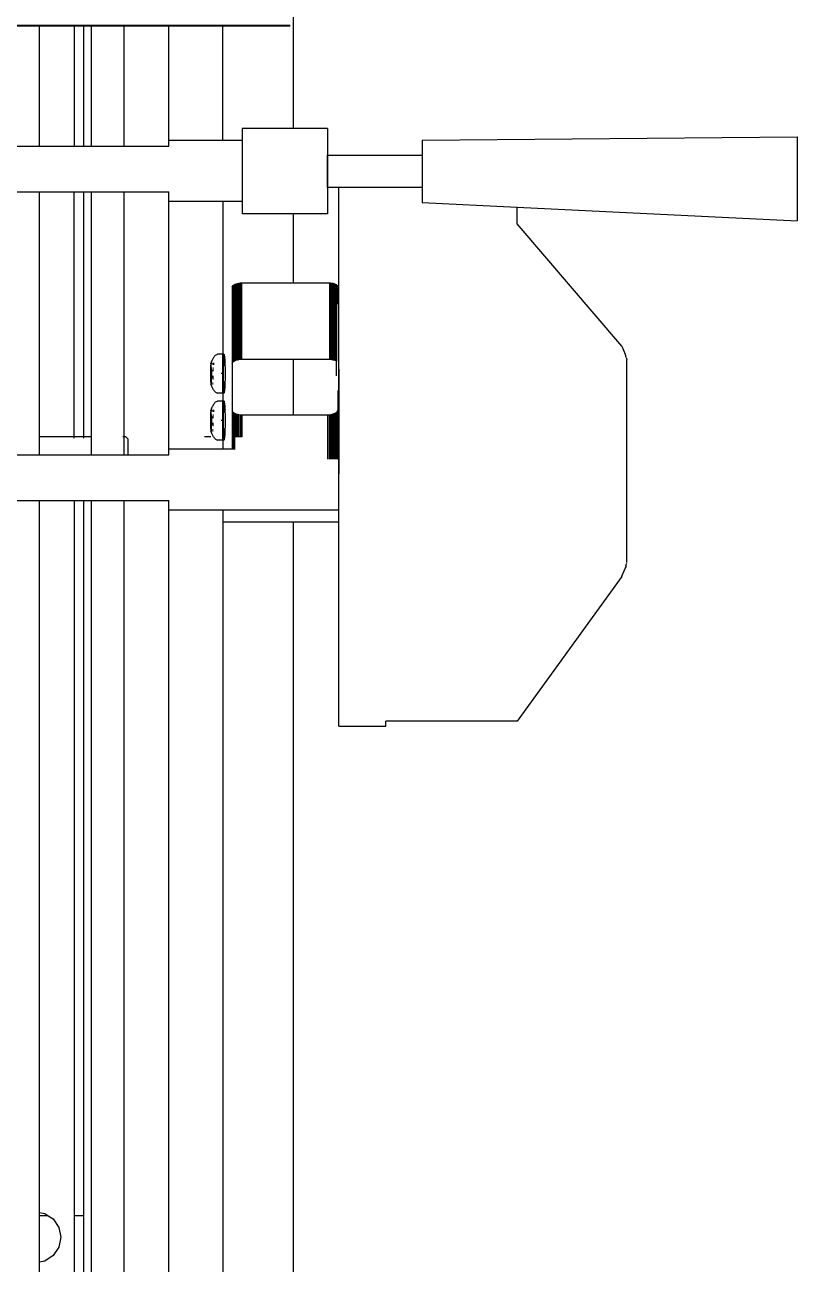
# Model space of a CAD drawing. Header units: millimetres. Extents: x 232 to 1180, y 355 to 899.
# Drawn here: x 1045 to 1180.3, y 478.3 to 695.4 of the extents above; entities that cross this region are included whole.
import ezdxf

# ---------------------------------------------------------------- set-up
doc = ezdxf.new("R2010")
doc.units = ezdxf.units.MM
doc.header["$MEASUREMENT"] = 0
doc.layers.add('Edges', color=7, linetype='Continuous')

# ---------------------------------------------------------------- blocks, each defined once
blk = doc.blocks.new('Ruby Burner grill pl')
at = {"layer": 'Edges'}
for p, q in [((16.266, 3.986), (16.266, 15.582)), ((13.845, 4.967), (13.53, 4.967)), ((13.845, 4.962), (13.845, 4.967)), ((14.176, 4.967), (13.845, 4.967)), ((14.176, 4.962), (14.176, 4.967)), ((14.266, 4.967), (14.176, 4.967)), ((14.266, 4.962), (14.266, 4.967)), ((14.337, 4.967), (14.266, 4.967)), ((14.337, 4.967), (14.337, 4.962)), ((14.652, 4.967), (14.337, 4.967)), ((14.652, 4.962), (14.652, 4.967)), ((15.078, 4.967), (14.652, 4.967)), ((15.078, 4.962), (15.078, 4.967)), ((15.594, 4.967), (15.078, 4.967)), ((15.594, 4.967), (15.594, 4.962)), ((15.736, 4.966), (15.594, 4.967)), ((16.236, 4.967), (15.736, 4.966)), ((13.845, 4.962), (13.53, 4.962)), ((13.845, 3.818), (13.845, 4.962)), ((14.176, 4.962), (13.845, 4.962)), ((14.266, 4.962), (14.176, 4.962)), ((14.176, 4.962), (14.176, 3.818)), ((14.266, 3.818), (14.266, 4.962)), ((14.337, 4.962), (14.266, 4.962)), ((14.337, 4.962), (14.337, 3.818)), ((14.652, 4.962), (14.337, 4.962)), ((14.652, 3.818), (14.652, 4.962)), ((15.078, 4.962), (14.652, 4.962)), ((15.078, 3.818), (15.078, 4.962)), ((15.594, 4.962), (15.078, 4.962)), ((16.236, 4.962), (15.594, 4.962)), ((15.594, 3.87), (15.594, 4.962)), ((16.266, 3.986), (15.776, 3.986)), ((15.776, 3.986), (15.776, 3.173)), ((16.59, 3.986), (16.266, 3.986)), ((16.59, 3.986), (16.59, 3.173)), ((17.495, 3.875), (21.07, 3.905)), ((21.07, 3.905), (21.07, 3.105)), ((-24.577, 3.818), (15.078, 3.818)), ((15.594, 3.87), (15.078, 3.87)), ((15.776, 3.87), (15.594, 3.87)), ((17.495, 3.875), (17.495, 3.279)), ((-24.577, 3.38), (15.078, 3.38)), ((13.845, 1.046), (13.845, 3.38)), ((14.176, 1.046), (14.176, 3.38)), ((14.266, 1.046), (14.266, 3.38)), ((14.337, 3.38), (14.337, 1.046)), ((14.652, 1.046), (14.652, 3.38)), ((15.078, 0.875), (15.078, 3.38)), ((16.698, 0.48), (16.698, 3.423)), ((15.594, 3.289), (15.078, 3.289)), ((15.594, 3.289), (15.593, 1.834)), ((15.776, 3.289), (15.594, 3.289)), ((17.495, 3.279), (18.398, 3.235)), ((18.398, 3.077), (18.398, 3.235)), ((18.398, 3.235), (21.07, 3.105)), ((16.266, 3.173), (15.776, 3.173)), ((16.266, 2.514), (16.266, 3.173)), ((16.59, 3.173), (16.266, 3.173)), ((19.398, 1.909), (18.398, 3.077)), ((18.398, 3.077), (18.398, 3.076)), ((15.685, 2.482), (15.689, 2.487)), ((15.689, 2.487), (15.695, 2.492)), ((15.689, 2.487), (15.689, 1.76)), ((15.695, 2.492), (15.703, 2.497)), ((15.695, 2.492), (15.695, 1.765)), ((15.703, 2.497), (15.712, 2.501)), ((15.703, 2.497), (15.703, 1.77)), ((15.712, 2.501), (15.722, 2.505)), ((15.712, 2.501), (15.712, 1.774)), ((15.722, 2.505), (15.734, 2.508)), ((15.722, 2.505), (15.722, 1.778)), ((15.734, 2.508), (15.746, 2.511)), ((15.734, 2.508), (15.734, 1.781)), ((15.746, 2.511), (15.759, 2.513)), ((15.746, 2.511), (15.746, 1.783)), ((15.759, 2.513), (15.772, 2.514)), ((15.759, 2.513), (15.759, 1.785)), ((15.772, 2.514), (15.772, 1.786)), ((15.772, 2.514), (15.786, 2.514)), ((15.786, 2.514), (16.266, 2.514)), ((16.266, 2.514), (16.597, 2.514)), ((16.597, 2.514), (16.609, 2.514)), ((16.609, 2.514), (16.609, 1.786)), ((16.609, 2.514), (16.62, 2.513)), ((16.62, 2.513), (16.62, 1.785)), ((16.62, 2.513), (16.632, 2.511)), ((16.632, 2.511), (16.632, 1.784)), ((16.632, 2.511), (16.642, 2.509)), ((16.642, 2.509), (16.642, 1.781)), ((16.642, 2.509), (16.652, 2.506)), ((16.652, 2.506), (16.661, 2.503)), ((16.652, 2.506), (16.652, 1.779)), ((16.661, 2.503), (16.661, 1.775)), ((16.661, 2.503), (16.669, 2.499)), ((16.669, 2.499), (16.669, 1.772)), ((16.669, 2.499), (16.676, 2.495)), ((16.676, 2.495), (16.677, 2.5)), ((16.676, 2.495), (16.676, 1.768)), ((16.676, 2.495), (16.679, 2.492)), ((16.682, 2.489), (16.685, 2.486)), ((16.685, 2.486), (16.687, 2.481)), ((16.685, 2.486), (16.685, 2.377)), ((15.682, 2.476), (15.681, 2.47)), ((15.681, 2.47), (15.682, 1.749)), ((15.682, 2.476), (15.685, 2.482)), ((15.685, 2.482), (15.685, 1.754)), ((16.687, 2.481), (16.688, 2.476)), ((16.688, 2.476), (16.687, 2.33)), ((16.687, 2.33), (16.688, 2.311)), ((19.398, 1.909), (19.43, 1.832)), ((15.492, 1.777), (15.489, 1.771)), ((15.495, 1.783), (15.492, 1.777)), ((15.498, 1.79), (15.495, 1.783)), ((15.502, 1.796), (15.498, 1.79)), ((15.505, 1.802), (15.502, 1.796)), ((15.509, 1.808), (15.505, 1.802)), ((15.513, 1.814), (15.509, 1.808)), ((15.517, 1.819), (15.513, 1.814)), ((15.522, 1.825), (15.517, 1.819)), ((15.522, 1.825), (15.541, 1.835)), ((15.589, 1.835), (15.541, 1.835)), ((15.593, 1.834), (15.589, 1.835)), ((15.598, 1.834), (15.593, 1.834)), ((15.593, 1.834), (15.594, 1.828)), ((15.594, 1.468), (15.594, 1.828)), ((15.603, 1.833), (15.598, 1.834)), ((15.599, 1.777), (15.598, 1.739)), ((15.602, 1.807), (15.599, 1.777)), ((15.604, 1.825), (15.602, 1.807)), ((15.607, 1.831), (15.603, 1.833)), ((15.607, 1.831), (15.604, 1.825)), ((15.61, 1.825), (15.607, 1.831)), ((15.612, 1.807), (15.61, 1.825)), ((15.615, 1.777), (15.612, 1.807)), ((15.616, 1.739), (15.615, 1.777)), ((15.703, 1.77), (15.712, 1.774)), ((15.712, 1.774), (15.722, 1.778)), ((15.722, 1.778), (15.734, 1.781)), ((15.734, 1.781), (15.746, 1.783)), ((15.746, 1.783), (15.759, 1.785)), ((15.759, 1.785), (15.772, 1.786)), ((15.772, 1.786), (16.266, 1.786)), ((16.266, 1.254), (16.266, 1.786)), ((16.266, 1.786), (16.609, 1.786)), ((16.609, 1.786), (16.62, 1.785)), ((16.62, 1.785), (16.632, 1.784)), ((16.632, 1.784), (16.642, 1.781)), ((16.642, 1.781), (16.652, 1.779)), ((16.652, 1.779), (16.661, 1.775)), ((16.661, 1.775), (16.669, 1.772)), ((19.434, 1.822), (19.43, 1.832)), ((19.434, 1.82), (19.434, 1.822)), ((19.437, 1.812), (19.434, 1.82)), ((19.44, 1.803), (19.437, 1.812)), ((19.44, 1.803), (19.445, 1.782)), ((19.445, -0.14), (19.445, 1.778)), ((15.475, 1.699), (15.474, 1.674)), ((15.474, 1.674), (15.474, 1.648)), ((15.476, 1.721), (15.475, 1.699)), ((15.477, 1.699), (15.475, 1.699)), ((15.475, 1.699), (15.477, 1.695)), ((15.477, 1.737), (15.476, 1.721)), ((15.479, 1.741), (15.477, 1.737)), ((15.478, 1.704), (15.479, 1.73)), ((15.481, 1.754), (15.479, 1.748)), ((15.479, 1.748), (15.483, 1.737)), ((15.479, 1.748), (15.487, 1.748)), ((15.479, 1.741), (15.479, 1.748)), ((15.479, 1.692), (15.483, 1.692)), ((15.483, 1.699), (15.48, 1.699)), ((15.484, 1.76), (15.481, 1.754)), ((15.483, 1.737), (15.486, 1.737)), ((15.483, 1.699), (15.483, 1.737)), ((15.488, 1.699), (15.483, 1.699)), ((15.483, 1.692), (15.483, 1.699)), ((15.483, 1.692), (15.487, 1.692)), ((15.483, 1.682), (15.483, 1.692)), ((15.483, 1.682), (15.486, 1.674)), ((15.483, 1.682), (15.487, 1.682)), ((15.484, 1.76), (15.486, 1.764)), ((15.487, 1.767), (15.486, 1.764)), ((15.486, 1.674), (15.486, 1.621)), ((15.487, 1.767), (15.489, 1.771)), ((15.49, 1.748), (15.492, 1.748)), ((15.49, 1.682), (15.493, 1.682)), ((15.493, 1.674), (15.49, 1.674)), ((15.495, 1.748), (15.502, 1.748)), ((15.495, 1.737), (15.502, 1.737)), ((15.504, 1.699), (15.497, 1.699)), ((15.497, 1.692), (15.504, 1.692)), ((15.497, 1.682), (15.504, 1.682)), ((15.504, 1.674), (15.497, 1.674)), ((15.505, 1.748), (15.509, 1.748)), ((15.505, 1.737), (15.509, 1.737)), ((15.597, 1.695), (15.596, 1.648)), ((15.598, 1.739), (15.597, 1.695)), ((15.617, 1.695), (15.616, 1.739)), ((15.618, 1.648), (15.617, 1.695)), ((15.682, 1.749), (15.681, 1.298)), ((15.682, 1.749), (15.685, 1.754)), ((15.685, 1.754), (15.689, 1.76)), ((15.689, 1.76), (15.695, 1.765)), ((15.695, 1.765), (15.703, 1.77)), ((16.669, 1.772), (16.676, 1.768)), ((16.676, 1.626), (16.676, 1.768)), ((16.698, 1.69), (16.698, 0.693)), ((15.474, 1.648), (15.474, 1.621)), ((15.474, 1.621), (15.475, 1.596)), ((15.477, 1.621), (15.474, 1.621)), ((15.475, 1.596), (15.476, 1.574)), ((15.476, 1.574), (15.477, 1.558)), ((15.477, 1.558), (15.48, 1.552)), ((15.478, 1.592), (15.478, 1.588)), ((15.486, 1.621), (15.479, 1.621)), ((15.479, 1.613), (15.486, 1.613)), ((15.482, 1.558), (15.479, 1.558)), ((15.48, 1.552), (15.479, 1.547)), ((15.481, 1.541), (15.479, 1.547)), ((15.482, 1.547), (15.48, 1.552)), ((15.484, 1.535), (15.481, 1.541)), ((15.482, 1.603), (15.486, 1.596)), ((15.482, 1.603), (15.482, 1.558)), ((15.482, 1.603), (15.486, 1.603)), ((15.482, 1.558), (15.482, 1.547)), ((15.486, 1.558), (15.482, 1.558)), ((15.487, 1.547), (15.482, 1.547)), ((15.487, 1.621), (15.486, 1.621)), ((15.486, 1.621), (15.486, 1.613)), ((15.486, 1.613), (15.487, 1.613)), ((15.486, 1.613), (15.486, 1.603)), ((15.486, 1.603), (15.487, 1.603)), ((15.486, 1.603), (15.486, 1.596)), ((15.488, 1.596), (15.486, 1.596)), ((15.493, 1.621), (15.49, 1.621)), ((15.49, 1.613), (15.493, 1.613)), ((15.502, 1.558), (15.495, 1.558)), ((15.502, 1.547), (15.495, 1.547)), ((15.504, 1.621), (15.497, 1.621)), ((15.497, 1.613), (15.504, 1.613)), ((15.497, 1.603), (15.504, 1.603)), ((15.504, 1.596), (15.497, 1.596)), ((15.582, 1.648), (15.578, 1.648)), ((15.596, 1.648), (15.597, 1.6)), ((15.597, 1.6), (15.598, 1.556)), ((15.598, 1.556), (15.599, 1.518)), ((15.615, 1.518), (15.616, 1.556)), ((15.616, 1.556), (15.617, 1.6)), ((15.617, 1.6), (15.618, 1.648)), ((15.486, 1.531), (15.484, 1.535)), ((15.487, 1.529), (15.486, 1.531)), ((15.489, 1.524), (15.487, 1.529)), ((15.492, 1.518), (15.489, 1.524)), ((15.495, 1.512), (15.492, 1.518)), ((15.498, 1.506), (15.495, 1.512)), ((15.502, 1.499), (15.498, 1.506)), ((15.505, 1.493), (15.502, 1.499)), ((15.509, 1.487), (15.505, 1.493)), ((15.513, 1.482), (15.509, 1.487)), ((15.517, 1.476), (15.513, 1.482)), ((15.522, 1.47), (15.517, 1.476)), ((15.522, 1.47), (15.541, 1.461)), ((15.589, 1.461), (15.541, 1.461)), ((15.593, 1.461), (15.589, 1.461)), ((15.594, 1.468), (15.593, 1.461)), ((15.598, 1.461), (15.593, 1.461)), ((15.593, 1.461), (15.593, 1.387)), ((15.603, 1.462), (15.598, 1.461)), ((15.599, 1.518), (15.602, 1.488)), ((15.602, 1.488), (15.604, 1.47)), ((15.607, 1.464), (15.603, 1.462)), ((15.604, 1.47), (15.607, 1.464)), ((15.607, 1.464), (15.61, 1.47)), ((15.61, 1.47), (15.612, 1.488)), ((15.612, 1.488), (15.615, 1.518)), ((16.688, 1.488), (16.688, 1.3)), ((15.481, 1.307), (15.479, 1.301)), ((15.479, 1.301), (15.483, 1.29)), ((15.479, 1.301), (15.487, 1.301)), ((15.479, 1.294), (15.479, 1.301)), ((15.484, 1.313), (15.481, 1.307)), ((15.484, 1.313), (15.486, 1.317)), ((15.487, 1.319), (15.486, 1.317)), ((15.487, 1.319), (15.489, 1.324)), ((15.492, 1.33), (15.489, 1.324)), ((15.49, 1.301), (15.492, 1.301)), ((15.495, 1.336), (15.492, 1.33)), ((15.498, 1.342), (15.495, 1.336)), ((15.495, 1.301), (15.502, 1.301)), ((15.502, 1.349), (15.498, 1.342)), ((15.505, 1.355), (15.502, 1.349)), ((15.509, 1.361), (15.505, 1.355)), ((15.505, 1.301), (15.509, 1.301)), ((15.513, 1.366), (15.509, 1.361)), ((15.517, 1.372), (15.513, 1.366)), ((15.522, 1.378), (15.517, 1.372)), ((15.522, 1.378), (15.541, 1.387)), ((15.589, 1.387), (15.541, 1.387)), ((15.593, 1.387), (15.589, 1.387)), ((15.598, 1.387), (15.593, 1.387)), ((15.593, 1.387), (15.594, 1.38)), ((15.594, 1.02), (15.594, 1.38)), ((15.603, 1.386), (15.598, 1.387)), ((15.599, 1.33), (15.598, 1.292)), ((15.602, 1.36), (15.599, 1.33)), ((15.604, 1.378), (15.602, 1.36)), ((15.607, 1.384), (15.603, 1.386)), ((15.607, 1.384), (15.604, 1.378)), ((15.61, 1.378), (15.607, 1.384)), ((15.612, 1.36), (15.61, 1.378)), ((15.615, 1.33), (15.612, 1.36)), ((15.616, 1.292), (15.615, 1.33)), ((15.475, 1.252), (15.474, 1.227)), ((15.474, 1.227), (15.474, 1.2)), ((15.474, 1.2), (15.474, 1.174)), ((15.476, 1.274), (15.475, 1.252)), ((15.477, 1.252), (15.475, 1.252)), ((15.475, 1.252), (15.477, 1.248)), ((15.477, 1.29), (15.476, 1.274)), ((15.479, 1.294), (15.477, 1.29)), ((15.478, 1.257), (15.479, 1.283)), ((15.479, 1.245), (15.483, 1.245)), ((15.483, 1.252), (15.48, 1.252)), ((15.483, 1.29), (15.486, 1.29)), ((15.483, 1.252), (15.483, 1.29)), ((15.488, 1.252), (15.483, 1.252)), ((15.483, 1.245), (15.483, 1.252)), ((15.483, 1.245), (15.487, 1.245)), ((15.483, 1.235), (15.483, 1.245)), ((15.483, 1.235), (15.486, 1.227)), ((15.483, 1.235), (15.487, 1.235)), ((15.486, 1.227), (15.486, 1.174)), ((15.49, 1.235), (15.493, 1.235)), ((15.493, 1.227), (15.49, 1.227)), ((15.495, 1.29), (15.502, 1.29)), ((15.504, 1.252), (15.497, 1.252)), ((15.497, 1.245), (15.504, 1.245)), ((15.497, 1.235), (15.504, 1.235)), ((15.504, 1.227), (15.497, 1.227)), ((15.505, 1.29), (15.509, 1.29)), ((15.582, 1.2), (15.578, 1.2)), ((15.597, 1.248), (15.596, 1.2)), ((15.596, 1.2), (15.597, 1.153)), ((15.598, 1.292), (15.597, 1.248)), ((15.617, 1.248), (15.616, 1.292)), ((15.618, 1.2), (15.617, 1.248)), ((15.617, 1.153), (15.618, 1.2)), ((15.681, 1.298), (15.682, 1.293)), ((15.682, 1.293), (15.682, 0.928)), ((15.682, 1.293), (15.685, 1.287)), ((15.685, 1.287), (15.685, 0.928)), ((15.685, 1.287), (15.689, 1.281)), ((15.689, 1.281), (15.695, 1.276)), ((15.689, 1.281), (15.689, 0.928)), ((15.695, 1.276), (15.703, 1.271)), ((15.695, 1.276), (15.695, 0.928)), ((15.703, 1.271), (15.703, 0.928)), ((15.703, 1.271), (15.712, 1.267)), ((15.712, 1.267), (15.723, 1.263)), ((15.712, 1.267), (15.712, 1.044)), ((15.723, 1.263), (15.723, 1.044)), ((15.723, 1.263), (15.734, 1.26)), ((15.734, 1.26), (15.734, 1.044)), ((15.734, 1.26), (15.747, 1.257)), ((15.747, 1.257), (15.76, 1.256)), ((15.747, 1.257), (15.747, 1.044)), ((15.76, 1.256), (15.76, 1.044)), ((15.76, 1.256), (15.774, 1.254)), ((15.774, 1.254), (15.774, 1.044)), ((15.774, 1.254), (15.787, 1.254)), ((15.787, 1.254), (16.266, 1.254)), ((16.266, 1.254), (16.578, 1.254)), ((16.578, 1.254), (16.592, 1.254)), ((16.592, 1.254), (16.607, 1.256)), ((16.592, 1.254), (16.592, 0.833)), ((16.607, 1.256), (16.62, 1.258)), ((16.607, 1.256), (16.607, 0.833)), ((16.62, 1.258), (16.633, 1.26)), ((16.62, 1.258), (16.62, 0.833)), ((16.633, 1.26), (16.645, 1.264)), ((16.633, 1.26), (16.633, 0.833)), ((16.645, 1.264), (16.656, 1.267)), ((16.645, 1.264), (16.645, 0.833)), ((16.656, 1.267), (16.665, 1.272)), ((16.656, 1.267), (16.656, 0.833)), ((16.665, 1.272), (16.673, 1.277)), ((16.665, 1.272), (16.665, 0.833)), ((16.673, 1.277), (16.68, 1.282)), ((16.673, 1.277), (16.673, 0.833)), ((16.68, 1.282), (16.684, 1.288)), ((16.68, 1.282), (16.68, 0.833)), ((16.684, 1.288), (16.687, 1.294)), ((16.684, 1.288), (16.684, 0.833)), ((16.688, 1.3), (16.687, 1.294)), ((16.687, 1.294), (16.688, 0.842)), ((15.474, 1.174), (15.475, 1.149)), ((15.477, 1.174), (15.474, 1.174)), ((15.475, 1.149), (15.476, 1.127)), ((15.476, 1.127), (15.477, 1.111)), ((15.477, 1.111), (15.48, 1.105)), ((15.478, 1.145), (15.478, 1.141)), ((15.486, 1.174), (15.479, 1.174)), ((15.479, 1.166), (15.486, 1.166)), ((15.482, 1.111), (15.479, 1.111)), ((15.48, 1.105), (15.479, 1.1)), ((15.481, 1.094), (15.479, 1.1)), ((15.482, 1.1), (15.48, 1.105)), ((15.484, 1.088), (15.481, 1.094)), ((15.482, 1.156), (15.486, 1.149)), ((15.482, 1.156), (15.482, 1.111)), ((15.482, 1.156), (15.486, 1.156)), ((15.482, 1.111), (15.482, 1.1)), ((15.486, 1.111), (15.482, 1.111)), ((15.487, 1.1), (15.482, 1.1)), ((15.486, 1.084), (15.484, 1.088)), ((15.487, 1.174), (15.486, 1.174)), ((15.486, 1.174), (15.486, 1.166)), ((15.486, 1.166), (15.487, 1.166)), ((15.486, 1.166), (15.486, 1.156)), ((15.486, 1.156), (15.486, 1.149)), ((15.486, 1.156), (15.487, 1.156)), ((15.488, 1.149), (15.486, 1.149)), ((15.487, 1.081), (15.486, 1.084)), ((15.489, 1.077), (15.487, 1.081)), ((15.492, 1.071), (15.489, 1.077)), ((15.493, 1.174), (15.49, 1.174)), ((15.49, 1.166), (15.493, 1.166)), ((15.495, 1.065), (15.492, 1.071)), ((15.502, 1.111), (15.495, 1.111)), ((15.502, 1.1), (15.495, 1.1)), ((15.498, 1.058), (15.495, 1.065)), ((15.504, 1.174), (15.497, 1.174)), ((15.497, 1.166), (15.504, 1.166)), ((15.497, 1.156), (15.504, 1.156)), ((15.504, 1.149), (15.497, 1.149)), ((15.597, 1.153), (15.598, 1.109)), ((15.598, 1.109), (15.599, 1.071)), ((15.599, 1.071), (15.602, 1.041)), ((15.612, 1.041), (15.615, 1.071)), ((15.615, 1.071), (15.616, 1.109)), ((15.616, 1.109), (15.617, 1.153)), ((13.845, 0.875), (13.845, 1.046)), ((14.176, 1.046), (13.845, 1.046)), ((14.176, 1.034), (14.176, 1.046)), ((14.266, 1.046), (14.176, 1.046)), ((14.337, 1.046), (14.266, 1.046)), ((14.266, 1.034), (14.266, 1.046)), ((14.337, 1.046), (14.337, 0.875)), ((14.652, 1.046), (14.64, 1.046)), ((14.652, 0.875), (14.652, 1.046)), ((14.667, 1.046), (14.652, 1.046)), ((14.687, 1.026), (14.667, 1.046)), ((14.687, 1.026), (14.687, 0.875)), ((15.477, 1.044), (15.419, 1.044)), ((15.502, 1.052), (15.498, 1.058)), ((15.505, 1.046), (15.502, 1.052)), ((15.509, 1.04), (15.505, 1.046)), ((15.513, 1.034), (15.509, 1.04)), ((15.517, 1.029), (15.513, 1.034)), ((15.522, 1.023), (15.517, 1.029)), ((15.522, 1.023), (15.541, 1.013)), ((15.589, 1.013), (15.541, 1.013)), ((15.593, 1.014), (15.589, 1.013)), ((15.594, 1.02), (15.593, 1.014)), ((15.598, 1.014), (15.593, 1.014)), ((15.593, 1.014), (15.594, 1.012)), ((15.594, 1.012), (15.594, 0.928)), ((15.603, 1.015), (15.598, 1.014)), ((15.602, 1.041), (15.604, 1.023)), ((15.607, 1.017), (15.603, 1.015)), ((15.604, 1.023), (15.607, 1.017)), ((15.607, 1.017), (15.61, 1.023)), ((15.61, 1.023), (15.612, 1.041)), ((15.712, 1.044), (15.71, 1.044)), ((15.723, 1.044), (15.712, 1.044)), ((15.734, 1.044), (15.723, 1.044)), ((15.747, 1.044), (15.734, 1.044)), ((15.76, 1.044), (15.747, 1.044)), ((15.774, 1.044), (15.76, 1.044)), ((-24.577, 0.875), (15.078, 0.875)), ((15.594, 0.928), (15.078, 0.928)), ((15.682, 0.928), (15.594, 0.928)), ((15.685, 0.928), (15.682, 0.928)), ((15.689, 0.928), (15.685, 0.928)), ((15.695, 0.928), (15.689, 0.928)), ((15.703, 0.928), (15.695, 0.928)), ((15.71, 0.928), (15.703, 0.928)), ((16.687, 0.833), (16.688, 0.842)), ((16.698, -1.714), (16.698, 0.48)), ((-24.577, 0.437), (15.078, 0.437)), ((13.845, -6.349), (13.845, 0.437)), ((14.176, 0.437), (14.176, -6.381)), ((14.266, -6.381), (14.266, 0.437)), ((14.337, 0.437), (14.337, -8.245)), ((14.652, -8.245), (14.652, 0.437)), ((15.078, -8.825), (15.078, 0.437)), ((15.594, 0.347), (15.078, 0.347)), ((16.698, 0.347), (15.594, 0.347)), ((15.594, 0.347), (15.594, -9.663)), ((16.266, 0.231), (15.594, 0.231)), ((16.266, -9.663), (16.266, 0.231)), ((16.698, 0.231), (16.266, 0.231)), ((19.398, -0.284), (19.428, -0.21)), ((19.43, -0.203), (19.428, -0.21)), ((19.434, -0.194), (19.43, -0.203)), ((19.437, -0.184), (19.434, -0.194)), ((19.437, -0.184), (19.44, -0.176)), ((19.44, -0.173), (19.445, -0.158)), ((19.44, -0.174), (19.44, -0.173)), ((19.44, -0.174), (19.44, -0.176)), ((19.445, -0.152), (19.445, -0.144)), ((19.398, -0.286), (18.398, -1.666)), ((19.398, -0.286), (19.398, -0.284)), ((16.698, -1.714), (17.148, -1.714)), ((18.398, -1.666), (17.148, -1.666)), ((17.148, -1.714), (17.148, -1.666)), ((13.845, -6.349), (13.896, -6.359)), ((13.845, -6.381), (13.845, -6.349)), ((13.929, -6.381), (13.845, -6.381)), ((13.845, -6.824), (13.845, -6.381)), ((13.896, -6.359), (13.929, -6.381)), ((13.929, -6.381), (13.976, -6.412)), ((14.266, -6.381), (14.176, -6.381)), ((14.176, -6.381), (14.176, -7.784)), ((14.266, -8.138), (14.266, -6.381)), ((13.976, -6.412), (14.029, -6.492)), ((14.029, -6.492), (14.048, -6.586)), ((14.048, -6.586), (14.029, -6.68)), ((14.029, -6.68), (13.976, -6.76)), ((13.896, -6.813), (13.845, -6.824)), ((13.845, -8.138), (13.845, -6.824)), ((13.976, -6.76), (13.896, -6.813))]:
    blk.add_line(p, q, dxfattribs=at)
blk.add_lwpolyline([(16.59, 3.731), (17.495, 3.731), (17.495, 3.423), (16.59, 3.423)], close=True, dxfattribs=at)

msp = doc.modelspace()

# ---------------------------------------------------------------- block references
at = {"xscale": 18.37224819110694, "yscale": 18.37224819110694, "zscale": 18.37224819110694}
msp.add_blockref('Ruby Burner grill pl', (793.24, 603.99), dxfattribs=at)

doc.saveas('drawing.dxf')
